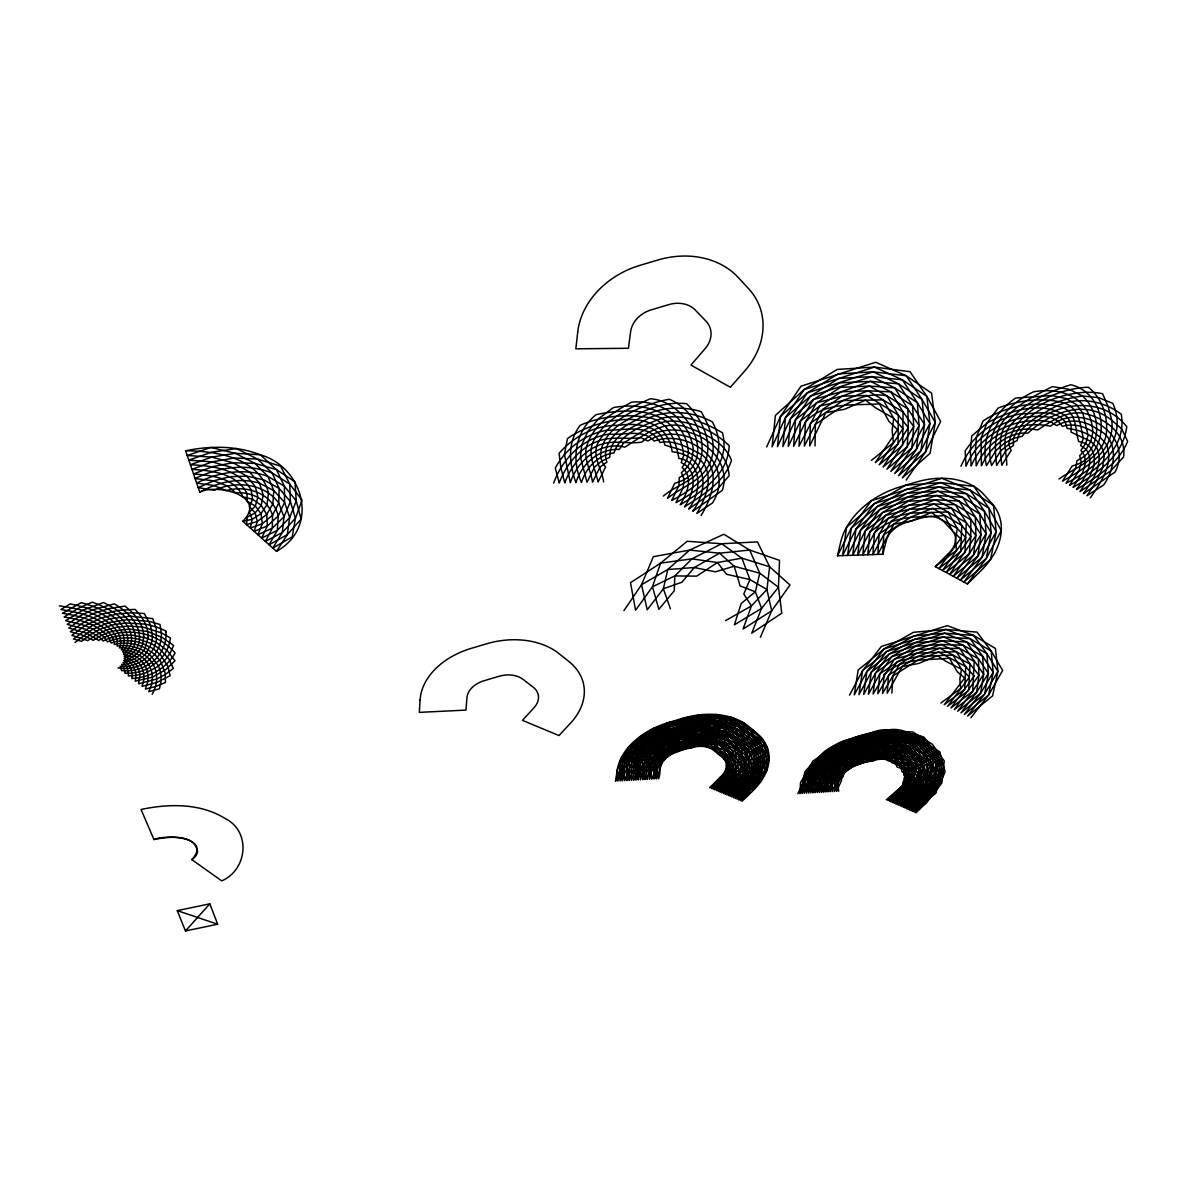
<?xml version="1.0" encoding="UTF-8"?>
<svg xmlns="http://www.w3.org/2000/svg" width="1187" height="1187" viewBox="0 0 1187 1187"><rect width="100%" height="100%" fill="white"/><g stroke="black" fill="none" stroke-linecap="round" stroke-linejoin="round"><path stroke-width="1.5" d="M815.054 445.882L815.35 424.308L822.71 409.381L842.102 396.176L869.314 386.072L894.657 387.852L917.328 402.645L929.896 423.477L925.534 451.935L906.185 480.082M882.846 554.24L883.721 534.803L891.022 521.286L909.554 509.164L935.311 499.742L959.007 501.033L979.868 514.03L991.145 532.637L986.338 558.335L967.45 583.959L935.297 566.629L948.962 552.994A24.022 17.019 -24.7 0 0 952.197 530.574L943.991 521.835A24.141 17.197 -24.7 0 0 921.602 517.933L906.052 522.547A24.111 17.211 -24.2 0 0 886.274 540.693L882.846 554.24L837.488 555.768L840.663 542.177A72.348 51.679 -24.3 0 1 900.206 486.833L916.008 482.145A72.452 51.62 -24.7 0 1 983.756 494.4L991.813 503.347A72.11 51.1 -24.7 0 1 981.1 570.576L967.45 583.959M891.897 693.03L892.787 676.011L899.657 664.067L916.987 653.162L941.068 644.496L963.191 645.224L982.658 656.248L993.178 672.332L988.652 694.929L970.936 717.72M838.719 791.254C832.918 757.855 874.789 745.169 900.992 745.718C942.285 752.795 945.98 787.233 915.77 812.798L932.299 791.744M760.363 637.315L771.698 610.815L789.993 584.998L769.636 566.793L757.454 541.895L721.681 543.75L687.214 541.272L660.58 563.128L630.49 582.713L635.579 610.222L652.479 586.764L660.58 563.128L691.947 558.854L717.467 562.534L741.89 558.157L769.636 566.793L766.921 589.524L771.698 610.815L743.077 629.006L751.416 605.949L766.921 589.524L749.932 579.568L726.503 574.256L717.467 562.534L696.621 576.14L674.839 575.918L652.479 586.764L658.844 609.317L674.261 590.77L674.839 575.918L691.947 558.854L721.681 543.75L741.89 558.157L749.932 579.568L743.789 594.034L751.416 605.949L725.583 620.608M797.842 793.702C807.308 774.384 816.166 750.377 839.105 744.041C861.124 731.533 888.143 731.237 912.818 731.949L932.388 744.308L944.244 760.971L941.884 782.901L926.127 803.258L914.227 812.116L937.804 782.812L942.864 771.995L937.775 752.87C917.655 739.367 893.707 721.236 868.572 734.085C846.094 744.115 820.914 752.098 804.86 771.876L802.664 782.545L802.16 793.45C812.353 770.793 825.9 743.581 853.512 740.109C876.08 736.86 900.072 730.139 922.284 738.551L939.97 762.425L937.804 782.812L933.486 793.257L911.156 810.766L933.739 782.737L938.561 772.707L933.798 754.991C914.732 742.869 892.728 724.753 869.107 737.127C847.993 746.668 824.253 753.997 808.911 772.396L806.477 793.183L811.344 782.055L821.686 764.161L829.832 754.902L840.797 746.653L869.641 740.154L882.475 736.074L907.551 738.091L918.857 741.237L935.682 763.894L933.739 782.737L929.881 792.441L908.085 809.4L929.658 782.663L934.243 773.42L929.822 757.098L904.924 741.148L894.805 737.453L869.641 740.154L832.488 756.92L821.686 764.161L812.961 772.9L810.78 792.931L815.677 781.803L825.158 765.452L832.488 756.92L842.488 749.234L870.175 743.181L881.926 739.308L904.924 741.148L915.444 743.908L925.845 759.205L931.409 765.348L929.658 782.663L926.275 791.61L904.984 808.035L925.578 782.574L929.94 774.117L927.136 766.817L925.845 759.205C914.628 753.419 905.102 744.783 893.158 740.703C865.175 742.335 837.369 754.071 816.997 773.42L815.098 792.664C820.529 780.734 826.686 768.968 835.144 758.923C847.103 745.926 866.495 749.902 881.362 742.528L902.298 744.204L912.046 746.593L921.884 761.327L927.136 766.817L925.578 782.574L922.67 790.779L901.897 806.656L921.483 782.5L925.623 774.829L922.878 768.271L921.884 761.327C911.304 756.089 902.461 748.151 891.526 743.937C865.679 745.644 840.233 756.52 821.018 773.924L819.401 792.412C825.41 768.39 850.812 759.799 872.801 758.152C889.449 748.344 910.459 754.709 922.878 768.271L921.305 775.541L921.483 782.5L919.05 789.948L898.796 805.29L917.388 782.426L921.305 775.541C917.744 766.357 916.186 756.638 908.634 749.264L899.687 747.246L880.813 745.748C861.495 753.582 840.515 759.992 825.039 774.443L823.704 792.159C828.971 769.458 853.112 762.677 873.32 761.104C888.232 751.49 907.002 758.092 918.604 769.725C916.794 785.631 900.043 791.922 889.449 801.151C895.591 789.652 910.904 781.996 910.014 767.633C905.473 759.057 900.058 749.635 889.894 747.172C875.205 749.65 860.263 750.08 845.841 754.398C832.369 762.099 826.493 776.921 827.992 791.892C832.784 770.363 856.346 766.728 872.801 758.152C890.161 758.656 925.578 763.271 915.429 789.118L895.681 803.911C903.945 796.878 916.972 779.132 902.105 771.832C895.28 746.86 866.673 750.51 847.518 756.98C834.98 764.146 831.137 778.123 832.28 791.64C836.88 778.509 847.607 769.413 858.023 760.926C872.801 754.754 888.855 746.489 905.251 751.92L913.96 765.526C917.15 783.138 896.897 790.423 886.318 799.756M766.683 446.935L780.467 416.444L800.988 386.205L875.709 362.258L906.2 375.76L931.617 393.209L935.282 422.453L930.089 453.256L902.372 477.916L920.978 450.63L935.282 422.453L922.076 399.5L906.2 375.76L873.142 371.843L838.037 373.935L807.249 392.882L780.467 416.444L777.485 446.698L790.497 418.714L807.249 392.882L873.142 371.843L898.5 383.831L922.076 399.5L924.51 424.501L920.978 450.63L894.686 473.568L911.839 447.989L924.51 424.501L898.5 383.831L870.59 381.353L839.669 382.882L813.466 399.529L790.497 418.714L788.242 446.46L800.468 420.955L813.466 399.529L841.301 391.755L870.59 381.353L890.843 391.873L912.58 405.776L913.723 426.548L911.839 447.989L886.971 469.206L913.723 426.548L903.099 412.023L890.843 391.873L868.053 390.79L841.301 391.755L819.638 406.117L800.468 420.955L798.985 446.238L819.638 406.117L842.904 400.568L868.053 390.79L903.099 412.023L902.639 445.333L879.196 464.814L902.936 428.611L893.648 418.254L883.217 399.856L842.904 400.568L810.409 423.195L809.712 446L825.766 412.661L844.506 409.307L865.546 400.153L875.635 407.809L893.648 418.254L892.134 430.658L893.41 442.677L871.392 460.408M553.632 483.154C562.371 458.805 582.654 437.855 609.035 434.145C624.184 435.644 642.39 428.284 654.23 441.089C689.781 428.136 736.697 464.369 712.512 502.947L696.947 513.363C704.989 498.733 713.55 480.423 704.084 464.384C695.033 451.846 678.578 449.636 664.824 445.036C661.174 424.575 635.045 422.691 618.531 425.361C595.607 424.842 573.9 436.267 559.062 453.345L560.887 467.945L564.775 482.872C571.17 465.096 584.494 449.591 602.862 443.775C615.727 440.214 628.873 444.175 641.974 442.068C669.349 414.53 726.592 437.706 729.13 475.764L717.69 488.851L688.608 509.075C701.22 493.733 703.713 462.247 678.875 458.419C676.071 441.06 668.622 421.637 649.259 417.705C626.261 413.669 601.735 415.94 580.235 425.243C567.119 442.143 569.063 463.657 575.918 482.605C581.66 464.013 599.02 448.271 619.228 449.458L623.62 442.84C639.867 433.774 654.823 420.109 674.72 421.073C694.885 422.498 714.693 431.578 729.159 445.644C728.165 474.696 702.467 491.314 680.21 504.772C686.754 493.94 694.143 477.471 682.08 467.559L686.516 460.779L688.519 452.737C685.136 414.411 646.915 401.191 613.353 407.616L598.693 418.596L587.832 431.474L581.704 444.858L580.443 457.247L587.016 482.323L594.435 467.203L601.631 461.135L609.762 457.247C609.168 435.095 633.784 427.498 649.259 417.705C669.691 409.47 693.163 411.399 712.408 421.934C732.364 458.85 701.725 484.771 671.768 500.439L678.934 485.513L679.231 477.589C719.871 457.485 685.73 400.42 650.253 398.787C629.733 407.838 607.655 417.869 595.37 437.647C585.636 452.188 595.073 467.263 598.085 482.041L605.563 466.951C593.47 453.152 606.305 434.145 618.531 425.361C638.799 412.082 661.693 400.82 686.665 403.714C701.873 418.863 714.455 443.241 704.084 464.384C695.701 480.809 676.471 484.845 663.281 496.092M152.129 694.276C158.316 683.994 158.539 669.928 150.437 660.58A73.639 51.976 0.1 0 0 149.666 659.601L148.078 658.043A74.024 52.183 0 0 0 147.114 657.153A63.712 45.047 -0.2 0 0 144.547 654.972A64.335 45.432 -0.3 0 0 141.55 653.087A51.531 36.545 -0.4 0 0 138.612 651.47A52.332 37.094 -0.5 0 0 135.348 650.179A41.931 29.809 -0.5 0 0 132.202 649.155A42.895 30.491 -0.6 0 0 128.864 648.443A34.542 24.615 -0.6 0 0 125.688 647.983A35.729 25.461 -0.6 0 0 122.439 647.835A29.096 20.772 -0.6 0 0 119.383 647.909A31.337 22.553 0.7 0 0 120.124 645.743A38.533 27.731 0.9 0 0 120.614 643.369A40.952 29.423 0.9 0 0 120.584 640.935A50.596 36.307 1.1 0 0 120.258 638.339A54.409 38.978 1.2 0 0 119.383 635.757A66.902 47.792 1.4 0 0 118.196 633.027A69.187 49.32 1.4 0 0 117.35 631.736C104.13 613.724 80.167 608.931 59.35 605.83M701.102 515.484C711.963 497.709 721.028 471.209 702.496 455.111C689.573 448.389 675.002 439.531 660.002 442.499C649.348 423.121 624.436 430.391 606.468 430.287C584.746 434.383 565.68 448.597 555.279 468.064L559.211 483.02C566.184 464.221 579.864 447.588 599.123 440.718C612.67 436.148 626.914 439.531 640.861 437.706L648.028 440.97C679.112 420.168 734.323 450.63 722.453 490.246L692.778 511.226C710.805 486.715 705.449 455.541 672.154 451.743C665.091 403.15 594.553 418.596 567.49 438.582L564.433 454.324L570.353 482.738C577.312 460.497 600.726 440.703 624.881 447.158C642.998 435.792 661.812 420.332 684.914 426.548C703.208 433.062 723.862 440.807 731.518 460.422C723.996 482.827 702.986 494.756 684.409 506.923C693.668 494.059 699.514 470.616 681.19 462.663L683.682 455.585C679.35 408.269 633.161 406.726 596.082 414.678C575.25 431.237 570.977 458.939 581.467 482.456C586.052 467.515 598.114 455.022 614.005 452.9C620.415 432.617 644.6 425.228 662.465 418.002C683.816 413.447 704.306 422.394 722.468 432.751C731.133 465.883 701.576 488.851 675.996 502.605L683.163 487.709L684.068 478.999L681.383 472.708L687.585 466.773L691.843 458.879L693.342 449.903C689.721 419.575 661.708 399.307 631.781 402.126C612.863 412.171 592.654 425.124 586.423 446.935C583.544 459.28 590.859 470.215 592.55 482.189L599.999 467.084L606.913 462.099C599.865 442.469 620.89 427.112 636.366 420.064C655.313 407.482 679.558 405.138 701.131 411.622C709.93 427.261 718.076 446.015 709.574 463.598C701.502 481.343 681.783 486.952 667.524 498.273L674.676 483.302C718.996 471.239 704.084 412.661 669.171 399.247C642.464 404.366 614.169 417.038 599.123 440.718C590.473 454.799 601.794 467.901 603.619 481.907M837.488 555.768L851.272 528.17L871.347 500.721L941.929 478.287L970.135 490.023L993.519 505.38L996.219 531.642L990.566 559.463L963.918 582.045L982.094 557.207L996.219 531.642L984.424 511.152L970.135 490.023L939.273 486.907L906.349 489.237L877.015 506.656L851.272 528.17L847.607 555.427L860.59 530.07L877.015 506.656L939.273 486.907L962.716 497.368L984.424 511.152L986.056 533.616L982.094 557.207L956.811 578.232L973.577 554.937L986.056 533.616L962.716 497.368L936.632 495.483L907.64 497.249L882.653 512.532L860.59 530.07L857.711 555.086L869.878 531.969L882.653 512.532L908.916 505.202L936.632 495.483L955.327 504.683L975.343 516.909L975.892 535.604L973.577 554.937L949.674 574.374L975.892 535.604L966.292 522.651L955.327 504.683L934.006 504L908.916 505.202L888.247 518.378L869.878 531.969L867.786 554.744L888.247 518.378L910.192 513.11L934.006 504L966.292 522.651L965.016 552.667L942.508 570.517L965.714 537.592L957.271 528.378L947.983 511.968L910.192 513.11L879.122 533.868L877.831 554.403L893.811 524.194L911.453 520.945L931.394 512.443L940.668 519.209L957.271 528.378L955.535 539.581L956.425 550.382L935.297 566.629M849.521 695.122L862.519 670.744L881.362 646.44L947.285 625.653L973.592 635.416L995.418 648.443L997.926 671.367L992.614 695.849L967.628 716.102L984.676 694.009L997.926 671.367L986.901 653.651L973.592 635.416L944.778 633.235L914.049 635.817L886.63 651.515L862.519 670.744L858.973 694.662L871.213 672.257L886.63 651.515L944.778 633.235L966.648 641.959L986.901 653.651L988.415 673.281L984.676 694.009L960.995 712.868L976.708 692.155L988.415 673.281L966.648 641.959L942.3 640.757L915.236 642.79L891.867 656.559L871.213 672.257L868.409 694.202L879.864 673.771L891.867 656.559L916.409 649.719L942.3 640.757L959.734 648.473L978.414 658.83L978.919 675.18L976.708 692.155L954.318 709.603L978.919 675.18L969.957 664.008L959.734 648.473L939.822 648.236L916.409 649.719L879.864 673.771L877.816 693.727L897.06 661.574L917.566 656.589L939.822 648.236L969.957 664.008L968.711 690.3L947.627 706.324L969.393 677.094L961.515 669.171L952.864 654.972L917.566 656.589L888.484 675.269L887.208 693.267L902.239 666.56L918.723 663.429L937.374 655.669L946.009 661.426L961.515 669.171L959.868 678.994L960.684 688.445L940.876 703.03M960.936 466.268C976.218 431.504 1013.639 411.355 1050.985 417.527L1058.225 421.133L1062.395 426.356C1079.042 421.162 1097.782 431.771 1106.922 445.362C1113.495 464.592 1100.69 482.664 1090.363 497.828M276.497 551.361L287.284 534.699L301.083 519.164L296.246 500.869L295.014 481.833L276.393 469.592L260.368 454.799C236.688 445.526 210.262 445.674 185.632 450.793L199.757 492.175C216.435 483.361 268.158 495.721 242.786 521.256L276.497 551.361C320.089 526.954 303.56 467.277 260.354 454.784L235.278 453.3L210.945 447.484L187.234 455.467L211.716 457.114L233.038 462.737L254.864 463.36L276.393 469.592L284.39 486.195L296.246 500.869L289.673 517.606L287.284 534.699L269.093 544.759L277.343 530.337L289.673 517.606L284.583 502.338L284.39 486.195L267.936 476.417L254.864 463.36L235.278 453.3L211.716 457.114L190.395 464.755C212.295 465.719 239.017 469.132 251.14 489.964L252.594 499.297L249.493 506.745L255.205 512.888L257.282 521.523L254.152 531.405L267.342 525.945L278.233 516.033L284.583 502.338L273.782 490.572L267.936 476.417C244.477 467.767 218.512 471.922 196.671 483.109L214.001 485.528L226.376 490.617C246.822 484.593 272.995 493.644 278.233 516.033L277.343 530.337L261.644 538.097L267.342 525.945L266.749 514.461L261.214 505.276L252.594 499.297L242.786 496.715C235.115 477.767 211.301 475.364 193.54 473.969L212.488 466.654L233.038 462.737L249.389 471.862L259.523 483.198L273.782 490.572L272.906 503.807L266.749 514.461L257.282 521.523L246.584 524.654L247.163 517.087L255.205 512.888L261.214 505.276L263.188 494.934L259.523 483.198C239.314 477.026 217.815 482.189 199.757 492.175M623.902 610.682L641.514 584.746L653.369 556.673L689.588 550.1L723.818 534.254L749.65 550.041L779.533 560.368L778.464 587.253L781.773 613.219L751.742 633.175L761.579 608.382L778.464 587.253L759.769 573.187L734.174 566.229L719.574 553.187L689.588 550.1L667.732 569.552L641.514 584.746L647.227 609.777L663.385 588.767L667.732 569.552L694.291 567.534L715.39 571.822L734.174 566.229L740.124 585.918L755.362 591.779L761.579 608.382L734.367 624.822L741.207 603.5L755.362 591.779L759.769 573.187L749.65 550.041L719.574 553.187L694.291 567.534L681.902 582.238L663.385 588.767L670.432 608.857M185.454 930.964L209.832 903.826L217.666 924.213L185.454 930.964L177.249 910.622L209.832 903.826M75.004 642.553L91.711 629.822L108.7 622.582L127.766 619.555L149.132 621.38L159.993 624.466L161.447 633.932L160.957 640.817L158.613 648.043L154.755 654.363L147.781 660.996A75.241 54.647 0.8 0 1 146.654 661.782A64.261 46.605 0.5 0 1 143.716 663.667A63.935 46.441 0.4 0 1 140.407 665.224A50.537 36.604 0.1 0 1 137.232 666.515A50.596 36.678 0 0 1 133.819 667.45A39.987 28.918 -0.2 0 1 130.57 668.133A40.477 29.289 -0.2 0 1 127.202 668.444A32.227 23.265 -0.3 0 1 124.071 668.548A33.162 23.948 -0.4 0 1 120.911 668.311A26.841 19.348 -0.4 0 1 118.017 667.866M912.521 811.359L936.157 792.53M191.804 859.625C212.636 836.731 165.839 834.209 153.939 839.535L141.045 809.475C168.791 803.614 200.247 803.005 225.115 818.496C251.288 831.39 247.475 869.73 221.746 880.888L191.804 859.625A17.434 11.499 -4 0 0 197.546 851.613C194.312 832.977 167.501 836.909 153.939 839.535M1058.967 478.984C1076.535 466.669 1101.18 458.865 1106.195 435.05C1108.524 417.646 1102.367 398.179 1088.227 387.199C1059.368 388.535 1031.162 402.734 1011.665 423.804C1000.596 435.837 1006.561 450.971 1006.799 465.156M242.786 521.256L252.223 519.312L260.977 513.674L267.06 504.534L268.485 492.753C259.33 457.841 216.553 450.867 185.632 450.793M177.249 910.622L217.666 924.213M123.567 654.052A27.716 20.001 0.3 0 0 125.555 652.435A34.23 24.719 0.5 0 0 127.41 650.535A35.298 25.476 0.5 0 0 128.864 648.443A44.053 31.782 0.8 0 0 130.155 646.099A45.61 32.88 0.8 0 0 130.941 643.621A56.946 41.011 1.1 0 0 131.52 640.906A59.291 42.628 1.1 0 0 131.52 638.131A71.606 51.382 1.5 0 0 131.356 635.92L131.267 635.149A72.11 51.649 1.4 0 0 130.985 634.066C125.867 616.81 107.943 607.907 92.26 602.165L78.802 608.07L64.098 616.988C78.861 619.525 94.5 623.353 105.643 634.006A66.131 46.99 1.4 0 1 107.394 636.069A55.329 39.438 1.2 0 1 109.1 638.369A48.934 34.957 1.2 0 1 110.243 640.772A40.195 28.77 1 0 1 111.074 643.057A35.447 25.357 -0.7 0 1 114.026 642.167A43.177 30.832 -0.8 0 1 117.29 641.41A39.883 28.488 -0.7 0 1 120.584 640.935A49.082 34.957 -0.8 0 1 124.16 640.639A46.352 33.043 -0.7 0 1 127.721 640.668A57.362 40.744 -0.8 0 1 131.52 640.906A55.151 39.201 -0.7 0 1 135.199 641.499A67.422 47.717 -0.7 0 1 138.597 642.212L139.102 642.33A66.606 47.154 -0.6 0 1 142.766 643.532L153.613 648.903L160.809 655.15L167.797 666.159L170.156 675.67L157.47 682.184L142.01 686.442L143.82 679.839L143.82 674.676A74.41 52.614 0.6 0 0 143.746 673.563L143.256 671.664A73.713 52.02 0.5 0 0 142.944 670.581A63.297 44.765 0.3 0 0 141.965 667.836A63.163 44.602 0.2 0 0 140.407 665.224A50.418 35.714 0 0 0 138.745 662.88A50.581 35.803 -0.1 0 0 136.594 660.744A40.417 28.681 -0.3 0 0 134.368 658.874A40.729 28.889 -0.3 0 0 131.787 657.257A32.732 23.28 -0.4 0 0 129.205 655.907A33.117 23.547 -0.4 0 0 126.356 654.838A26.96 19.215 -0.4 0 0 123.567 654.052M133.819 667.45A40.328 28.607 0 0 0 132.484 665.195A40.284 28.547 -0.1 0 0 130.689 663.118A32.361 22.983 -0.2 0 0 128.76 661.293A32.479 23.072 -0.3 0 0 126.475 659.705A26.47 18.844 -0.3 0 0 124.131 658.384A26.366 19.037 0.1 0 0 126.668 657.286A32.657 23.606 0.2 0 0 129.19 655.907A33.325 24.066 0.3 0 0 131.416 654.26A41.768 30.194 0.5 0 0 133.597 652.331A42.717 30.862 0.5 0 0 135.348 650.179A53.682 38.8 0.8 0 0 136.995 647.761A55.047 39.72 0.9 0 0 138.122 645.164A68.905 49.691 1.3 0 0 139.102 642.33A69.84 50.255 1.3 0 0 139.428 639.763C140.778 623.65 126.994 611.32 114.308 603.857L92.482 609.91L80.434 615.712L67.244 624.347L85.776 629.377L99.293 637.063A63.579 45.076 1.3 0 1 101.236 638.947A53.756 38.221 1.2 0 1 103.18 641.054A44.987 32.183 -0.8 0 1 105.984 639.689A54.083 38.607 -1 0 1 109.1 638.369A47.821 34.186 -0.8 0 1 112.305 637.33A58.059 41.382 -1 0 1 115.807 636.38A52.94 37.776 -0.8 0 1 119.383 635.757A64.706 46.011 -1 0 1 123.255 635.253A60.552 43.088 -0.9 0 1 127.128 635.119A69.632 49.409 -1 0 1 128.641 635.119L131.267 635.149A68.163 48.37 -0.8 0 1 133.775 635.401L146.951 638.22L156.165 642.212L167.204 650.565L175.023 660.818L165.512 669.78L152.47 677.154L135.214 681.175L135.704 678.163A65.151 46.13 0.6 0 0 135.956 675.344A63.95 45.21 0.6 0 0 135.57 672.525A50.982 36.114 0.2 0 0 134.977 669.943A50.537 35.758 0.2 0 0 133.819 667.45M148.049 637.315L145.155 647.939A67.214 48.563 1 0 1 143.612 650.624A66.086 47.836 1 0 1 141.55 653.087A52.48 37.954 0.6 0 1 139.443 655.283A51.664 37.42 0.5 0 1 136.906 657.212A40.922 29.586 0.2 0 1 134.368 658.874A40.373 29.215 0.2 0 1 131.534 660.224A32.108 23.191 0 0 1 128.76 661.293A31.856 23.028 0 0 1 125.807 662.049A25.684 18.532 -0.2 0 1 122.958 662.554A26.396 18.769 -0.1 0 1 124.635 664.305A32.405 22.998 0 0 1 126.148 666.308A32.642 23.176 0 0 1 127.202 668.444A40.699 28.844 0.2 0 1 128.033 670.818A41.456 29.408 0.2 0 1 128.33 673.252A52.02 36.842 0.5 0 1 128.359 675.878A52.05 37.687 -0.3 0 0 132.024 675.715A65.463 47.599 -0.1 0 0 135.956 675.344A64.261 46.649 0 0 0 139.74 674.557A75.167 54.736 0.2 0 0 141.208 674.216L143.746 673.563A74.603 54.216 0.3 0 0 145.126 673.059L156.743 667.242L164.904 660.328L170.023 653.429L173.614 645.476L162.396 637.567L147.767 631.529L129.249 629.08L114.456 630.831A67.214 47.881 -1 0 0 112.587 631.276L108.373 632.612A64.454 45.981 -1 0 0 105.376 633.695L101.637 635.416A62.199 44.423 -1 0 0 98.996 636.796L94.99 639.259A61.858 44.186 -1 0 0 93.358 640.386L83.342 635.431L70.359 631.677L84.47 621.81L101.889 614.065L118.834 610.326L134.992 609.361C142.336 616.78 148.509 626.499 148.049 637.315M165.972 632.107C166.892 644.615 160.245 656.93 149.799 663.681A75.122 54.498 0.7 0 1 148.672 664.468L146.535 665.625A74.781 54.379 0.6 0 1 145.259 666.278A63.831 46.323 0.3 0 1 141.965 667.836A63.89 46.427 0.2 0 1 138.389 669.008A50.522 36.589 0 0 1 134.977 669.943A51.041 37.005 -0.1 0 1 131.401 670.492A40.417 29.215 -0.3 0 1 128.033 670.818A41.456 29.987 -0.3 0 1 124.62 670.789A33.117 23.888 -0.4 0 1 121.475 670.551A33.266 23.606 0.2 0 0 120.911 668.311A27.004 19.2 0.1 0 0 120.08 666.263A26.055 18.784 -0.3 0 0 123.003 666.397A32.272 23.31 -0.3 0 0 126.148 666.308A31.826 22.983 -0.2 0 0 129.235 665.877A40.046 28.978 -0.1 0 0 132.484 665.195A39.987 28.918 0 0 0 135.555 664.171A50.611 36.693 0.2 0 0 138.731 662.88A50.922 36.871 0.3 0 0 141.624 661.263A64.365 46.708 0.6 0 0 144.577 659.349A65.003 47.094 0.7 0 0 147.114 657.153L153.613 648.903L156.372 640.891L156.18 628.383L152.722 618.605L130.169 616.157L109.812 618.857L91.978 625.772L73.46 638.947L81.606 641.366L91.132 634.11L100.836 628.887L113.299 624.777L125.362 622.938L145.556 624.139L156.521 627.062L165.972 630.994L165.972 632.107M970.818 519.787L970.803 536.598L969.304 553.81L953.25 576.303L977.836 556.08L991.145 532.637L988.964 508.273L973.844 486.329L940.594 482.605L905.696 485.201L874.181 503.689L846.598 527.206L842.547 555.605L855.946 529.12L874.181 503.689L940.594 482.605L966.411 493.703L988.964 508.273L1001.294 530.648L986.338 558.335L960.372 580.146L977.836 556.08L980.981 534.61L979.868 514.03L966.411 493.703L937.953 491.21L906.987 493.258L879.834 509.594L855.946 529.12L852.667 555.264L865.234 531.019L879.834 509.594L937.953 491.21L959.007 501.033L980.981 534.61L969.304 553.81L946.098 572.446L970.803 536.598L961.782 525.529L951.648 508.333L935.311 499.742L908.278 501.24L885.457 515.47L865.234 531.019L862.756 554.908L874.507 532.918L885.457 515.47L909.554 509.164L951.648 508.333L970.818 519.787M148.108 675.759L147.737 682.08L145.393 689.068L155.527 686.546L165.468 682.51L165.141 672.881L160.542 661.263L154.755 654.363L145.155 647.939A65.315 46.204 -0.4 0 0 141.787 646.381A66.546 47.05 -0.6 0 0 138.122 645.164A53.519 37.999 -0.6 0 0 134.621 644.215A55.106 39.112 -0.7 0 0 130.941 643.621A44.349 31.589 -0.7 0 0 127.469 643.235A46.308 32.969 -0.8 0 0 123.923 643.206A37.48 26.752 -0.7 0 0 120.614 643.369A39.854 28.429 -0.7 0 0 117.32 643.829A32.583 23.295 -0.6 0 0 114.308 644.467A36.218 25.995 0.9 0 0 114.026 642.167A44.305 31.752 1.1 0 0 113.433 639.734A48.904 34.987 1.1 0 0 112.29 637.33A59.706 42.598 1.3 0 0 110.836 634.822A66.101 47.02 1.3 0 0 109.085 632.76C97.141 620.074 79.084 616.023 62.525 613.278L81.161 602.64C98.833 607.64 119.739 615.459 126.831 634.036A72.184 51.679 1.5 0 1 127.128 635.119A62.51 44.824 1.2 0 1 127.721 637.894A59.35 42.658 1.2 0 1 127.721 640.668A47.732 34.349 0.9 0 1 127.469 643.235A45.655 32.895 0.9 0 1 126.697 645.728A36.693 26.44 0.7 0 1 125.703 647.983A35.328 25.491 0.6 0 1 124.249 650.075A28.651 20.654 0.4 0 1 122.632 651.93A27.42 19.556 -0.5 0 1 125.555 652.435A33.696 23.977 -0.5 0 1 128.582 653.191A33.117 23.577 -0.5 0 1 131.431 654.26A41.204 29.245 -0.4 0 1 134.324 655.595A40.729 28.918 -0.4 0 1 136.906 657.212A50.937 36.055 -0.3 0 1 139.472 659.111A50.581 35.833 -0.2 0 1 141.624 661.263A63.297 44.691 0 0 1 143.716 663.667A63.148 44.646 0.1 0 1 145.259 666.278A73.49 51.827 0.3 0 1 145.808 667.331L146.684 669.142A73.683 52.065 0.5 0 1 147.01 670.24L148.108 675.759M766.891 759.012L766.847 770.318L752.098 791.432L740.347 800.602C751.267 784.236 769.235 769.013 767.306 747.558L753.211 730.213L731.355 717.334L700.196 714.782L684.706 719.456L669.334 725.702L642.642 738.937L630.312 747.929L620.846 758.627L619.54 769.71L620.044 781.016L624.11 769.458L634.125 749.279L642.642 738.937L654.452 729.753L668.37 722.557L684.706 719.456L715.687 716.236L741.994 724.204L762.915 749.071L766.891 759.012M974.186 661.426L972.717 691.235L957.672 711.236L980.699 693.089L993.178 672.332L991.16 651.04L977.064 632.137L946.039 629.451L913.456 632.3L884.003 648.977L858.171 669.987L854.254 694.899L866.866 671.501L884.003 648.977L946.039 629.451L970.105 638.695L991.16 651.04L1002.674 670.418L988.652 694.929L964.319 714.485L980.699 693.089L983.667 674.231L982.658 656.248L970.105 638.695L943.546 637.004L914.643 639.303L889.256 654.037L866.866 671.501L863.691 694.425L875.546 673.014L889.256 654.037L943.546 637.004L963.191 645.224L983.667 674.231L972.717 691.235L950.98 707.971L974.156 676.13L965.728 666.59L956.292 651.722L941.068 644.496L915.815 646.262L894.464 659.067L875.546 673.014L873.113 693.965L894.464 659.067L916.987 653.162L956.292 651.722L974.186 661.426M1013.431 438.448L1013.386 445.496L1006.042 450.511L996.65 465.393C994.676 448.656 993.445 430.614 1006.339 417.483C1018.787 403.343 1035.91 395.063 1052.365 386.591L1069.264 389.366L1082.425 395.998L1098.628 397.63L1112.812 403.372C1129.341 440.54 1095.779 468.494 1066.015 483.213L1075.719 468.093L1076.95 460.63C1103.064 449.279 1101.521 412.913 1082.425 395.998C1056 399.782 1024.307 412.141 1013.431 438.448L1004.217 443.374L995.863 450.615L986.471 465.645C980.417 438.997 993.415 412.883 1015.746 398.031L1051.979 395.508L1066.074 398.52L1076.654 404.752L1082.811 413.121L1088.093 435.436L1085.69 443.404L1080.971 450.363L1084.606 455.749L1085.497 463.167L1082.737 472.367L1073.018 487.412C1096.699 473.598 1123.169 456.461 1126.76 426.667C1099.34 392.185 1045.064 403.209 1022.215 436.341L1013.431 438.448M143.746 636.44L142.766 643.532A68.801 49.617 1.2 0 1 141.787 646.381A67.318 48.652 1.1 0 1 140.259 649.066A53.608 38.741 0.7 0 1 138.612 651.485A52.554 38.029 0.7 0 1 136.49 653.681A41.708 30.15 0.4 0 1 134.324 655.595A40.966 29.645 0.3 0 1 131.787 657.257A32.613 23.562 0.1 0 1 129.249 658.622A32.153 23.236 0.1 0 1 126.475 659.705A25.936 18.71 0 0 1 123.76 660.506A26.381 18.755 -0.2 0 1 125.807 662.049A32.361 22.983 -0.1 0 1 127.721 663.874A32.39 22.998 -0.1 0 1 129.235 665.877A40.343 28.592 0 0 1 130.57 668.118A40.67 28.844 0.1 0 1 131.401 670.492A51.011 36.114 0.3 0 1 131.994 673.088A51.976 36.842 0.4 0 1 132.024 675.715A65.196 46.145 0.7 0 1 131.787 678.534A65.389 47.48 -0.2 0 0 135.704 678.163L139.888 677.599A75.063 54.572 0.1 0 0 141.372 677.243C155.274 674.231 168.035 665.595 175.112 653.117C163.761 639.155 145.571 631.885 127.766 632.167A69.736 49.528 -0.9 0 0 126.252 632.167L122.068 632.537A64.795 46.13 -1 0 0 118.196 633.027L116.237 633.443A67.11 47.777 -1.1 0 0 114.353 633.888A58.133 41.486 -0.9 0 0 110.836 634.822L110.391 634.986A64.365 45.878 -1.1 0 0 107.394 636.069A54.142 38.696 -0.9 0 0 104.278 637.389L103.877 637.582A62.11 44.32 -1.1 0 0 101.236 638.947A52.762 37.717 -0.9 0 0 98.506 640.535A63.134 44.661 1.2 0 0 96.993 639.318L86.428 633.146L68.801 628.027L80.746 619.807L92.601 613.768L108.996 608.59L124.917 606.112C134.443 613.456 143.568 623.798 143.746 636.44M272.491 515.247L272.342 528.141L265.384 541.435L282.313 532.518L295.385 518.378L302.062 500.142L289.702 484.014L280.622 466.179L257.609 459.087L236.421 448.567L211.331 452.306L188.822 460.126L212.102 461.891L231.91 467.426L246.659 476.106L263.722 479.815L279.093 488.391L290.414 501.597L295.385 518.378L292.225 536.865L272.802 548.053L282.313 532.518L283.96 516.82L290.414 501.597L289.702 484.014L272.164 473.005L257.609 459.087L234.151 458.019L212.102 461.891L191.982 469.369C211.82 470.556 236.985 473.465 246.955 493.347L247.311 501.463L255.353 506.018L260.977 513.674L262.312 523.734L257.905 534.758L272.342 528.141L283.96 516.82L278.737 503.065L279.093 488.391L272.164 473.005C247.074 463.138 218.883 466.803 195.113 478.554L213.615 480.839L227.474 486.002L235.827 492.931C251.318 491.463 267.876 499.697 272.491 515.247L262.312 523.734L250.368 528.037L252.223 519.312L249.418 512.101L255.353 506.018L257.891 497.116L255.324 486.596L246.659 476.106L229.685 476.744L213.615 480.839L198.214 487.649L214.372 490.201C235.768 480.72 264.167 483.02 278.737 503.065L272.491 515.247M725.747 757.677L725.687 761.891C736.103 770.853 724.827 783.999 718.254 791.328L737.513 776.298L743.077 769.829L746.653 762.277L747.573 754.353L745.688 746.786L733.581 731.162L725.109 725.302L713.521 721.325L699.766 719.856L685.136 721.043L653.429 728.403L628.398 747.246L617.255 769.829L615.489 781.283C623.576 761.312 631.009 736.059 654.452 729.753C678.504 722.838 703.861 719.01 728.848 720.524L759.71 739.13C764.576 752.395 763.849 767.9 758.938 781.061L736.979 799.177L758.226 770.14L762.395 759.739L755.704 741.326C734.649 729.263 710.909 709.752 685.567 722.616C664.319 732.468 639.986 739.827 625.178 759.161L624.11 769.458L624.585 780.764C632.716 759.027 643.695 731.548 670.314 728.818C692.748 725.643 716.444 719.203 738.626 726.993L758.538 750.57L758.226 770.14L755.066 780.2L733.596 797.768L753.908 770.051L757.899 760.466L751.697 743.507C731.845 732.854 710.108 713.432 686.412 725.776C666.515 735.109 643.68 741.845 629.511 759.71L629.125 780.497C636.974 760.57 646.336 734.234 671.278 731.934C692.303 729.055 714.396 722.898 735.257 729.768L747.691 745.703L754.146 752.083L753.908 770.051L751.178 779.34L730.198 796.343L749.576 769.962L753.404 761.193L749.769 753.597L747.691 745.703C729.026 736.459 709.307 717.111 687.258 728.922C668.711 737.75 647.39 743.863 633.828 760.244L633.665 780.245C640.03 764.769 645.773 747.484 660.551 737.854C683.786 733.136 708.402 726.399 731.904 732.542L743.7 747.884L749.769 753.597L748.908 761.92L749.576 769.962L747.276 778.464L726.8 794.919L745.258 769.873L748.908 761.92L745.391 755.11L743.7 747.884C728.684 741.267 716.369 728.224 699.054 728.269C677.762 736.637 654.26 743.834 638.146 760.793L638.191 779.978C642.375 754.591 669.231 746.044 691.457 744.486C709.351 733.996 731.459 741.623 745.391 755.11L744.397 762.647L745.258 769.873L743.374 777.604L723.387 793.48L740.911 769.784L744.397 762.647C739.798 753.048 737.068 742.78 728.551 735.317L718.892 733.21L698.772 731.622C679.231 739.679 657.717 746.148 642.464 761.327L642.716 779.725C646.277 755.704 671.887 749.086 692.288 747.558C708.283 737.275 728.076 745.095 741.014 756.609L739.902 763.375L740.911 769.784L739.471 776.728L719.975 792.055C726.993 782.619 733.922 773.375 739.902 763.375C729.96 746.43 708.639 745.866 691.457 744.486C675.077 753.33 650.402 756.92 647.241 779.458C644.274 764.458 648.77 748.641 662.583 740.54C677.614 736.044 693.208 735.673 708.52 733.106L716.414 736.355L725.212 738.091C749.68 758.107 728.61 775.942 709.678 787.723L721.384 776.031A21.974 14.778 -16.5 0 0 722.275 757.336L713.624 750.303A22.078 14.912 -16.3 0 0 691.932 747.662C673.177 751.875 648.072 755.941 644.971 779.592C637.701 752.35 663.592 733.581 686.843 727.349C711.621 716.399 740.807 721.177 761.728 738.047L769.131 758.641L760.882 781.506L738.655 799.89C749.22 783.91 766.802 769.191 765.111 748.314L743.67 722.809L716.414 714.529L684.276 717.868L668.86 724.129L641.128 737.884L623.012 758.894L621.825 769.577L622.314 780.898C631.588 750.08 650.476 724.055 685.982 724.204C710.731 722.542 737.498 723.966 757.707 740.228L764.636 759.368L764.695 770.274L742.038 801.314L753.745 789.8A65.938 44.334 -16.5 0 0 757.365 733.7L748.804 726.503A66.249 44.75 -16.3 0 0 683.193 718.18L668.607 722.482A66.235 44.75 -16 0 0 617.24 769.918L617.774 781.15L621.825 769.577L632.211 748.596L644.155 739.991L669.824 727.26L700.048 716.473L730.109 718.936L740.302 725.598L760.733 749.828L760.392 770.185L756.994 780.631L735.287 798.48L756.074 770.096L760.155 760.095L753.7 742.424L733.581 731.162L712.081 724.708L686.843 727.349L657.509 733.818L636.024 749.947L627.344 759.428L626.855 780.631C631.974 767.039 637.686 753.226 647.167 742.083C668.978 732.142 690.3 718.862 714.96 717.927C734.842 720.257 743.937 738.492 756.342 751.326L756.074 770.096L753.122 779.77L731.889 797.056L751.742 770.007L755.659 760.822L749.694 744.605L730.228 733.937L722.616 728.462L699.202 726.592C677.02 735.109 652.538 742.676 635.995 760.511L635.92 780.111C639.615 764.042 652.42 752.929 663.592 741.875C685.908 739.501 707.586 725.999 730.228 733.937C739.516 747.484 758.953 760.14 749.22 778.909L728.492 795.631C736.979 781.907 752.024 770.155 751.964 752.84C740.198 741.86 725.034 734.798 710.657 728.076L687.688 730.48L659.542 736.519L639.823 751.297L631.677 759.977L631.395 780.363C636.173 767.618 641.648 754.858 650.179 744.175C673.934 732.394 701.383 731.578 726.874 736.697C734.916 749.62 753.834 760.437 745.332 778.034L725.094 794.207C735.257 781.877 745.317 765.363 741.697 748.967C727.156 742.839 715.524 730.094 698.92 729.946C678.504 738.166 655.996 744.991 640.297 761.06L640.446 779.844C644.333 755.155 670.551 747.558 691.873 746.029C706.591 736.979 724.471 741.741 737.706 751.148C738.878 760.021 746.341 767.796 741.415 777.159L721.681 792.768L730.02 782.07L733.581 775.423L738.744 769.74L737.646 763.745L738.818 757.365C723.195 748.76 708.609 734.263 689.365 736.726C668.607 742.127 652.049 756 658.518 778.806C662.094 770.408 657.034 760.808 663.592 753.508C672.391 742.958 686.412 740.109 698.49 734.946L707.096 736.459L716.414 736.355L721.874 740.851L731.726 754.413C734.145 768.909 718.625 777.322 713.105 789.177L731.622 774.977C733.625 768.434 730.272 761.104 723.758 758.76C714.663 733.462 685.374 736.118 664.586 743.21C651.722 750.822 649.334 765.645 651.752 779.206L655.966 767.707L664.305 760.006C671.872 744.264 691.784 740.762 707.096 736.459C717.067 739.16 722.527 748.463 727.735 756.579C735.05 759.814 738.195 768.479 735.539 775.853L716.547 790.616C721.592 783.643 731.652 775.081 726.37 765.57L727.868 761.134L727.735 756.579C719.144 752.959 711.592 748.493 704.262 743.121C691.813 738.715 679.053 744.19 666.604 745.881C654.69 753.048 654.541 766.817 656.263 778.939L660.491 767.455A22.078 14.912 -16 0 1 677.584 751.905L691.873 746.029C700.271 747.484 708.342 742.172 716.874 744.976C721.384 756.178 737.973 761.49 733.581 775.423L714.826 789.889C720.732 777.678 736.919 768.493 733.714 753.33L723.536 739.471C705.33 734.367 686.739 743.255 671.605 752.513C663.058 760.437 650.387 765.348 649.497 779.325L648.903 762.128L651.173 755.333L659.141 750.407L665.595 744.546C680.062 742.602 693.698 737.973 707.808 734.783C722.126 739.011 727.705 754.338 737.646 763.745C732.839 775.452 719.99 780.096 711.399 788.45L719.723 777.693L725.717 773.672L725.687 769.473L728.625 765.2L730.064 760.377L729.723 755.496L713.55 747.721L707.793 747.335C693.015 738.002 674.364 745.97 659.141 750.407C651.114 758.167 653.874 769.235 654.007 779.073L658.236 767.574L661.752 763.745C666.204 740.05 706.784 729.471 718.09 753.923L725.747 757.677M927.774 774.473C929.525 788.969 918.308 800.038 909.613 810.083C923.738 799.756 939.481 789.177 945.03 771.639L939.763 751.816C922.358 741.727 905.251 723.729 883.306 731.192C857.489 732.468 834.224 747.35 812.991 760.912L800.498 782.678L799.993 793.569C810.409 770.051 824.742 742.305 853.186 738.611C876.421 735.213 901.17 728.358 923.99 737.201L942.107 761.698L939.852 782.856L935.282 793.673L912.699 811.433L935.771 782.782L940.712 772.351L935.786 753.938C916.186 741.118 893.217 723.002 868.839 735.614C847.043 745.391 822.591 753.048 806.893 772.129L804.845 782.426L804.311 793.317L809.178 782.174L819.95 763.508L828.496 753.908L839.951 745.347L869.374 738.64L882.757 734.441L908.871 736.563L920.578 739.887L937.819 763.167L936.409 773.063L928.086 792.026L906.542 808.718C917.462 793.05 939.021 777.678 931.81 756.045L906.23 739.62L895.636 735.821L869.374 738.64L831.152 755.911L819.95 763.508L810.929 772.648L808.629 793.05L813.51 781.921L823.422 764.799L831.152 755.911L841.642 747.944L869.908 741.667L882.193 737.691L906.23 739.62L917.15 742.572C927.002 753.478 932.626 768.123 931.706 782.693L924.48 791.195L903.441 807.338C912.58 794.088 927.7 783.108 929.273 766.075L923.872 760.273L913.738 745.258L893.989 739.086L869.908 741.667L833.823 757.914L823.422 764.799L814.979 773.167L812.947 792.797C818.585 780.452 824.876 768.182 833.823 757.914C846.242 744.546 866.184 748.344 881.644 740.925L903.604 742.676C914.242 750.837 921.616 762.989 927.774 774.473M908.025 768.686L907.936 773.375L903.025 782.144L902.684 786.18L899.805 791.477L891.007 801.833C903.5 792.055 924.747 781.788 919.895 762.38C904.286 753.923 889.849 739.991 870.427 744.679C852.681 752.973 832.621 758.79 819 773.672L817.249 792.545C824.446 778.182 830.885 762.188 845.01 753.122C861.035 750.273 876.392 745.095 892.342 742.32C903.782 746.46 912.966 754.754 923.872 760.273C925.311 770.259 924.05 780.794 920.86 790.364L900.339 805.973L919.435 782.456L923.456 775.185C920.652 764.339 908.93 760.733 900.161 755.926C895.384 750.021 887.772 748.077 880.531 747.365C860.694 748.804 838.007 761.03 823.036 774.191L821.552 792.278C826.107 775.823 841.346 763.523 858.335 762.395C872.608 761.639 885.532 751.371 900.161 755.926C904.761 767.173 920.578 774.859 913.619 788.702L894.123 803.213C906.067 787.886 928.813 769.25 906.942 750.599C886.971 746.193 866.451 752.187 846.687 755.689L839.12 761.92L833.793 768.657L827.057 774.696L825.84 792.026C830.514 768.909 855.204 766.431 873.068 759.635C883.543 760.244 895.087 754.324 904.539 762.395C915.949 765.897 923.649 778.346 917.239 789.533L897.238 804.593C911.008 795.646 918.234 771.654 897.164 767.188C889.122 747.009 864.284 754.576 848.364 758.256L841.746 763.909L833.793 768.657L831.063 775.215L830.143 791.759C832.992 776.268 848.156 771.609 858.335 762.395C872.549 756.623 887.757 748.196 903.544 753.255L911.987 766.579C914.925 783.42 894.479 788.183 887.876 800.453L906.334 787.026L907.135 782.218L906.171 778.019L903.663 774.844L904.079 770.778C899.627 760.719 892.194 750.481 879.982 750.57C866.569 756.475 846.598 759.903 843.067 776.728L839.417 780.438L834.431 791.506C835.069 781.877 833.689 771.06 841.746 763.909C856.213 759.858 874.077 751.727 887.995 760.852L893.41 761.223L908.025 768.686M1111.789 420.361C1115.365 451.52 1085.333 467.975 1062.499 481.091L1072.187 465.942C1112.382 456.268 1109.8 393.965 1070.852 384.766C1047.973 391.695 1025.301 402.749 1009.009 420.643C996.991 433.181 1000.537 449.858 1001.724 465.274L1011.116 450.466L1008.802 444.442C1013.609 407.408 1069.947 386.428 1102.604 393.728L1108.154 406.592L1111.789 420.361L1121.611 428.759L1127.65 441.371C1118.273 464.28 1096.536 477.07 1076.505 489.504C1084.295 478.406 1095.749 462.767 1086.164 449.354L1080.571 445.496L1083.39 438.433C1080.066 425.198 1079.918 408.417 1064.487 403.076C1042.869 396.829 1019.158 400.375 998.282 407.898L986.901 423.195L971.782 435.896L970.298 450.882L971.174 466.016C984.216 434.783 1018.312 419.664 1050.599 426.222C1079.532 400.731 1134.638 433.759 1115.127 471.981L1083.449 493.673C1092.515 480.527 1104.4 463.835 1096.551 447.365L1090.808 441.312L1071.089 432.172L1071.06 424.634L1068.063 417.75C1045.346 399.515 1009.885 409.856 986.901 423.195L981.1 438.048L981.382 465.764C989.765 448.048 1007.11 431.608 1027.957 433.121C1050.094 412.527 1085.467 398.446 1111.789 420.361M1094.399 456.06L1094.013 465.69L1089.711 476.61L1079.992 491.596L1110.928 470.72L1123.585 457.01C1126.834 432.884 1103.791 417.171 1082.811 413.121C1065.659 410.999 1051.267 421.251 1037.601 429.961C1011.413 424.634 986.723 442.706 976.278 465.897L975.417 450.823L976.441 436.964L983.073 420.984C1006.057 405.642 1036.325 399.871 1062.914 407.616C1077.143 413.328 1074.903 429.397 1078.671 441.43L1085.69 443.404L1091.357 448.36L1094.399 456.06M805.439 422.082L804.356 446.119L815.35 424.308C837.25 410.628 859.032 390.226 887.03 395.864L907.832 408.907L919.124 425.525L916.409 449.309L898.529 475.75L925.534 451.935L940.668 421.43L926.854 396.354L910.058 371.709L874.418 367.065L837.206 369.424L804.133 389.559L775.437 415.316L772.084 446.816L785.482 417.572L804.133 389.559L874.418 367.065L902.343 379.81L926.854 396.354L929.896 423.477L916.409 449.309L890.829 471.402L907.239 446.668L919.124 425.525L917.328 402.645L902.343 379.81L871.866 376.605L838.853 378.416L810.365 396.206L785.482 417.572L782.871 446.579L795.483 419.827L810.365 396.206L871.866 376.605L894.657 387.852L907.832 408.907L908.337 427.587L907.239 446.668L883.098 467.01L908.337 427.587L898.366 415.138L887.03 395.864L869.314 386.072L840.485 387.333L816.567 402.823L795.483 419.827L793.628 446.357L805.439 422.082L816.567 402.823L842.102 396.176L866.792 395.479L898.366 415.138L898.04 444.012L875.309 462.618L897.535 429.635L888.929 421.37L879.419 403.847C853.943 405.88 824.609 400.998 805.439 422.082M420.094 699.915L419.352 712.378L465.942 710.093L466.951 697.689A23.473 16.722 -11.3 0 1 483.984 680.759L499.193 676.264A23.458 16.737 -11.7 0 1 523.066 679.379L533.186 687.184A23.339 16.573 -12 0 1 534.046 707.689L522.473 720.375L558.988 735.554L570.576 723.091A70.033 49.765 -12 0 0 569.018 661.604L559.003 653.607A70.389 50.24 -11.7 0 0 486.715 643.769L471.254 648.354A70.419 50.195 -11.3 0 0 420.094 699.915M906.052 769.725L905.8 774.102L904.004 778.375C908.129 788.109 897.698 795.75 892.565 802.531L911.794 788.272C918.59 774.102 902.328 766.624 891.719 762.544C881.644 749.071 862.697 757.81 849.195 759.532C837.592 766.223 835.915 779.31 836.568 791.373L841.568 780.304C840.248 760.318 865.902 754.962 880.264 748.967C893.039 748.76 901.408 759.012 906.052 769.725M152.47 677.154L151.639 684.32L148.776 691.68L159.414 688.757L161.15 680.73L160.794 673.074L158.583 666.041L150.615 655.55A74.054 52.273 -0.1 0 0 149.651 654.66L146.609 652.509A64.38 45.521 -0.3 0 0 143.612 650.624A65.255 46.115 -0.4 0 0 140.259 649.066A52.362 37.153 -0.5 0 0 136.995 647.761A53.474 37.925 -0.6 0 0 133.493 646.811A42.925 30.55 -0.6 0 0 130.155 646.099A44.32 31.53 -0.7 0 0 126.683 645.728A35.758 25.506 -0.6 0 0 123.433 645.58A37.435 26.707 -0.7 0 0 120.124 645.743A30.536 21.826 -0.6 0 0 117.083 646.099A33.384 24.007 0.8 0 0 117.32 643.844A40.981 29.423 1 0 0 117.29 641.41A44.29 31.767 1 0 0 116.697 638.962A54.454 38.963 1.2 0 0 115.807 636.38A59.691 42.613 1.3 0 0 114.353 633.888A69.217 49.305 1.4 0 0 113.507 632.597C100.94 616.988 79.766 612.522 60.938 609.554L70.152 603.886C89.366 607.952 111.83 614.169 122.068 632.537A66.858 47.792 1.3 0 1 123.255 635.253A62.57 44.839 1.3 0 1 123.849 638.027A50.566 36.307 1.1 0 1 124.16 640.639A47.777 34.364 1 0 1 123.923 643.206A38.503 27.716 0.8 0 1 123.433 645.58A36.723 26.455 0.7 0 1 122.439 647.835A29.809 21.485 0.5 0 1 121.237 649.868A28.087 20.045 -0.5 0 1 124.249 650.075A34.527 24.586 -0.6 0 1 127.41 650.535A33.696 24.007 -0.5 0 1 130.451 651.307A41.901 29.764 -0.5 0 1 133.597 652.346A41.219 29.289 -0.5 0 1 136.49 653.681A51.516 36.485 -0.4 0 1 139.428 655.283A50.952 36.114 -0.3 0 1 142.01 657.183A63.697 44.972 -0.1 0 1 144.577 659.364A63.312 44.75 0 0 1 146.654 661.782A73.624 51.902 0.2 0 1 147.425 662.747L148.672 664.468A73.49 51.887 0.3 0 1 149.221 665.506L151.402 670.462L152.47 677.154M874.507 532.918L872.816 554.581L883.721 534.803L910.83 517.028L932.7 508.229L961.782 525.529L960.728 551.525L938.902 568.573L960.624 538.586L952.775 531.242L944.318 515.588C920.296 517.74 892.95 513.763 874.507 532.918M884.181 674.513L882.52 693.505L892.787 676.011L918.144 660.017L938.605 651.96L965.728 666.59L964.705 689.38L944.258 704.677L964.63 678.044L957.301 671.753L949.422 658.192C927.032 660.521 901.749 657.331 884.181 674.513M135.57 638.561L135.541 638.947A69.944 50.314 1.4 0 1 135.214 641.499A56.887 40.981 1 0 1 134.635 644.215A55.121 39.779 1 0 1 133.493 646.811A43.993 31.752 0.7 0 1 132.202 649.155A42.777 30.907 0.6 0 1 130.451 651.307A34.2 24.69 0.4 0 1 128.582 653.191A33.355 24.096 0.3 0 1 126.356 654.853A26.96 19.467 0.2 0 1 124.071 656.218A26.663 18.977 -0.4 0 1 126.668 657.286A32.732 23.25 -0.3 0 1 129.249 658.622A32.479 23.087 -0.3 0 1 131.534 660.224A40.417 28.666 -0.2 0 1 133.76 662.094A40.269 28.562 -0.2 0 1 135.555 664.171A50.433 35.684 0 0 1 137.232 666.515A50.522 35.773 0.1 0 1 138.375 669.008A63.326 44.735 0.4 0 1 139.369 671.753A63.905 45.21 0.5 0 1 139.74 674.557A74.455 52.584 0.7 0 1 139.829 675.67L138.612 683.816L156.818 678.949L165.483 674.379L173.361 668.385L168.717 658.77L159.399 648.695L151.372 643.606L138.968 639.274A67.496 47.836 -0.7 0 0 135.57 638.561L134.027 638.383A68.074 48.237 -0.8 0 0 131.52 638.131A57.421 40.833 -0.8 0 0 127.721 637.894A60.463 42.984 -0.9 0 0 123.849 638.027A49.127 35.046 -0.8 0 0 120.273 638.339A52.866 37.687 -0.9 0 0 116.697 638.962A43.222 30.892 -0.7 0 0 113.433 639.719A47.762 34.111 -0.9 0 0 110.243 640.772A39.423 28.206 -0.7 0 0 107.364 641.915A45.789 32.687 1.1 0 0 105.984 639.689A55.344 39.408 1.3 0 0 104.278 637.389A63.579 45.121 1.3 0 0 102.319 635.505L93.476 629.303L85.123 625.594L65.671 620.667L82.496 610.341L103.373 602.551C117.439 609.139 133.374 619.569 135.407 636.351A71.517 51.338 1.3 0 1 135.57 638.561M577.713 332.137L575.843 348.83L628.427 348.266L630.623 331.677A26.93 22.049 -21 0 1 651.277 309.837L668.785 304.614A26.96 22.049 -21.9 0 1 695.33 310.089L705.968 321.143A26.811 21.796 -22 0 1 705.063 348.696L690.923 365.062L730.376 387.274L744.516 371.234A80.479 65.419 -22.1 0 0 748.596 288.693L738.106 277.357A80.909 66.175 -21.9 0 0 657.643 260.072L639.793 265.398A80.835 66.205 -21 0 0 577.713 332.137M152.515 636.662L151.372 643.606L146.609 652.509A65.982 47.747 0.9 0 1 144.547 654.972A65.107 47.198 0.8 0 1 142.01 657.183A51.59 37.346 0.4 0 1 139.472 659.111A50.996 36.96 0.4 0 1 136.594 660.744A40.328 29.171 0.1 0 1 133.76 662.094A40.046 28.978 0 0 1 130.689 663.118A31.826 22.983 -0.1 0 1 127.721 663.874A31.871 23.028 -0.2 0 1 124.65 664.305A25.713 18.547 -0.2 0 1 121.727 664.483A26.574 18.888 0 0 1 123.003 666.397A32.657 23.176 0.1 0 1 124.056 668.548A33.236 23.592 0.1 0 1 124.62 670.789A41.486 29.423 0.3 0 1 124.917 673.222A41.411 29.927 -0.4 0 0 128.33 673.252A52.109 37.776 -0.3 0 0 131.994 673.088A50.982 36.916 -0.2 0 0 135.57 672.525A64.35 46.768 0 0 0 139.369 671.753A63.801 46.308 0.2 0 0 142.944 670.566A74.722 54.365 0.4 0 0 144.324 670.062L146.684 669.142A74.662 54.231 0.5 0 0 147.96 668.504L159.83 660.091L164.948 653.74L168.613 646.336L170.542 638.042L161.491 632.879L143.152 627.137L128.626 626.039L116.371 627.315L106.489 630.015L96.607 634.6L87.734 640.654L71.917 635.312L85.123 625.594L101.399 617.878L117.305 613.991L132.573 612.759L144.324 613.545L150.437 624.896L152.515 636.662M1104.147 456.387L1102.486 468.212L1096.654 480.824L1086.921 495.751L1103.554 485.023C1115.602 468.687 1119.801 439.131 1097.545 429.427C1085.823 420.554 1069.68 417.987 1056.667 425.599L1050.792 421.875C1015.968 415.495 980.239 433.196 966.055 466.15L965.165 450.926C978.162 431.905 998.208 417.394 1021.221 413.773C1035.91 414.189 1054.887 408.209 1065.229 422.068L1067.172 428.462C1082.529 429.931 1103.079 438.418 1104.147 456.387M1092.826 432.439L1090.808 441.312L1086.164 449.354L1079.71 455.585L1081.223 461.891L1079.235 470.23L1069.517 485.305C1095.972 471.091 1126.953 448.612 1121.314 414.308C1101.358 398.966 1073.36 395.85 1051.385 408.773C1038.195 416.696 1020.449 423.7 1017.185 440.6L1008.802 444.442L1000.953 450.57L991.56 465.527C983.073 433.433 1005.612 404.53 1033.877 391.725C1064.754 386.888 1091.061 398.847 1092.826 432.439"/></g></svg>
